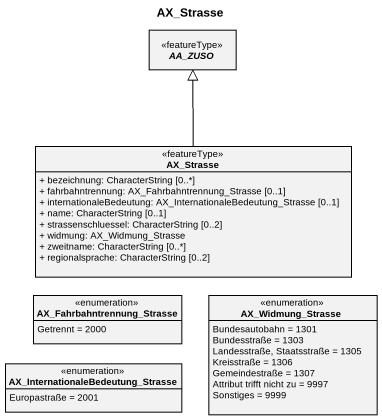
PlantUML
@startuml
title AX_Strasse
hide circle
hide empty members
skinparam classAttributeIconSize 0
abstract class AA_ZUSO <<featureType>>
class AX_Strasse <<featureType>> {
  + bezeichnung: CharacterString [0..*]
  + fahrbahntrennung: AX_Fahrbahntrennung_Strasse [0..1]
  + internationaleBedeutung: AX_InternationaleBedeutung_Strasse [0..1]
  + name: CharacterString [0..1]
  + strassenschluessel: CharacterString [0..2]
  + widmung: AX_Widmung_Strasse
  + zweitname: CharacterString [0..*]
  + regionalsprache: CharacterString [0..2]
}
enum AX_Fahrbahntrennung_Strasse {
  Getrennt = 2000
}
enum AX_Widmung_Strasse {
  Bundesautobahn = 1301
  Bundesstraße = 1303
  Landesstraße, Staatsstraße = 1305
  Kreisstraße = 1306
  Gemeindestraße = 1307
  Attribut trifft nicht zu = 9997
  Sonstiges = 9999
}
enum "AX_InternationaleBedeutung_Strasse" as AX_InternationaleBedeutung {
  Europastraße = 2001
}
AX_Strasse -up-|> AA_ZUSO
@enduml
